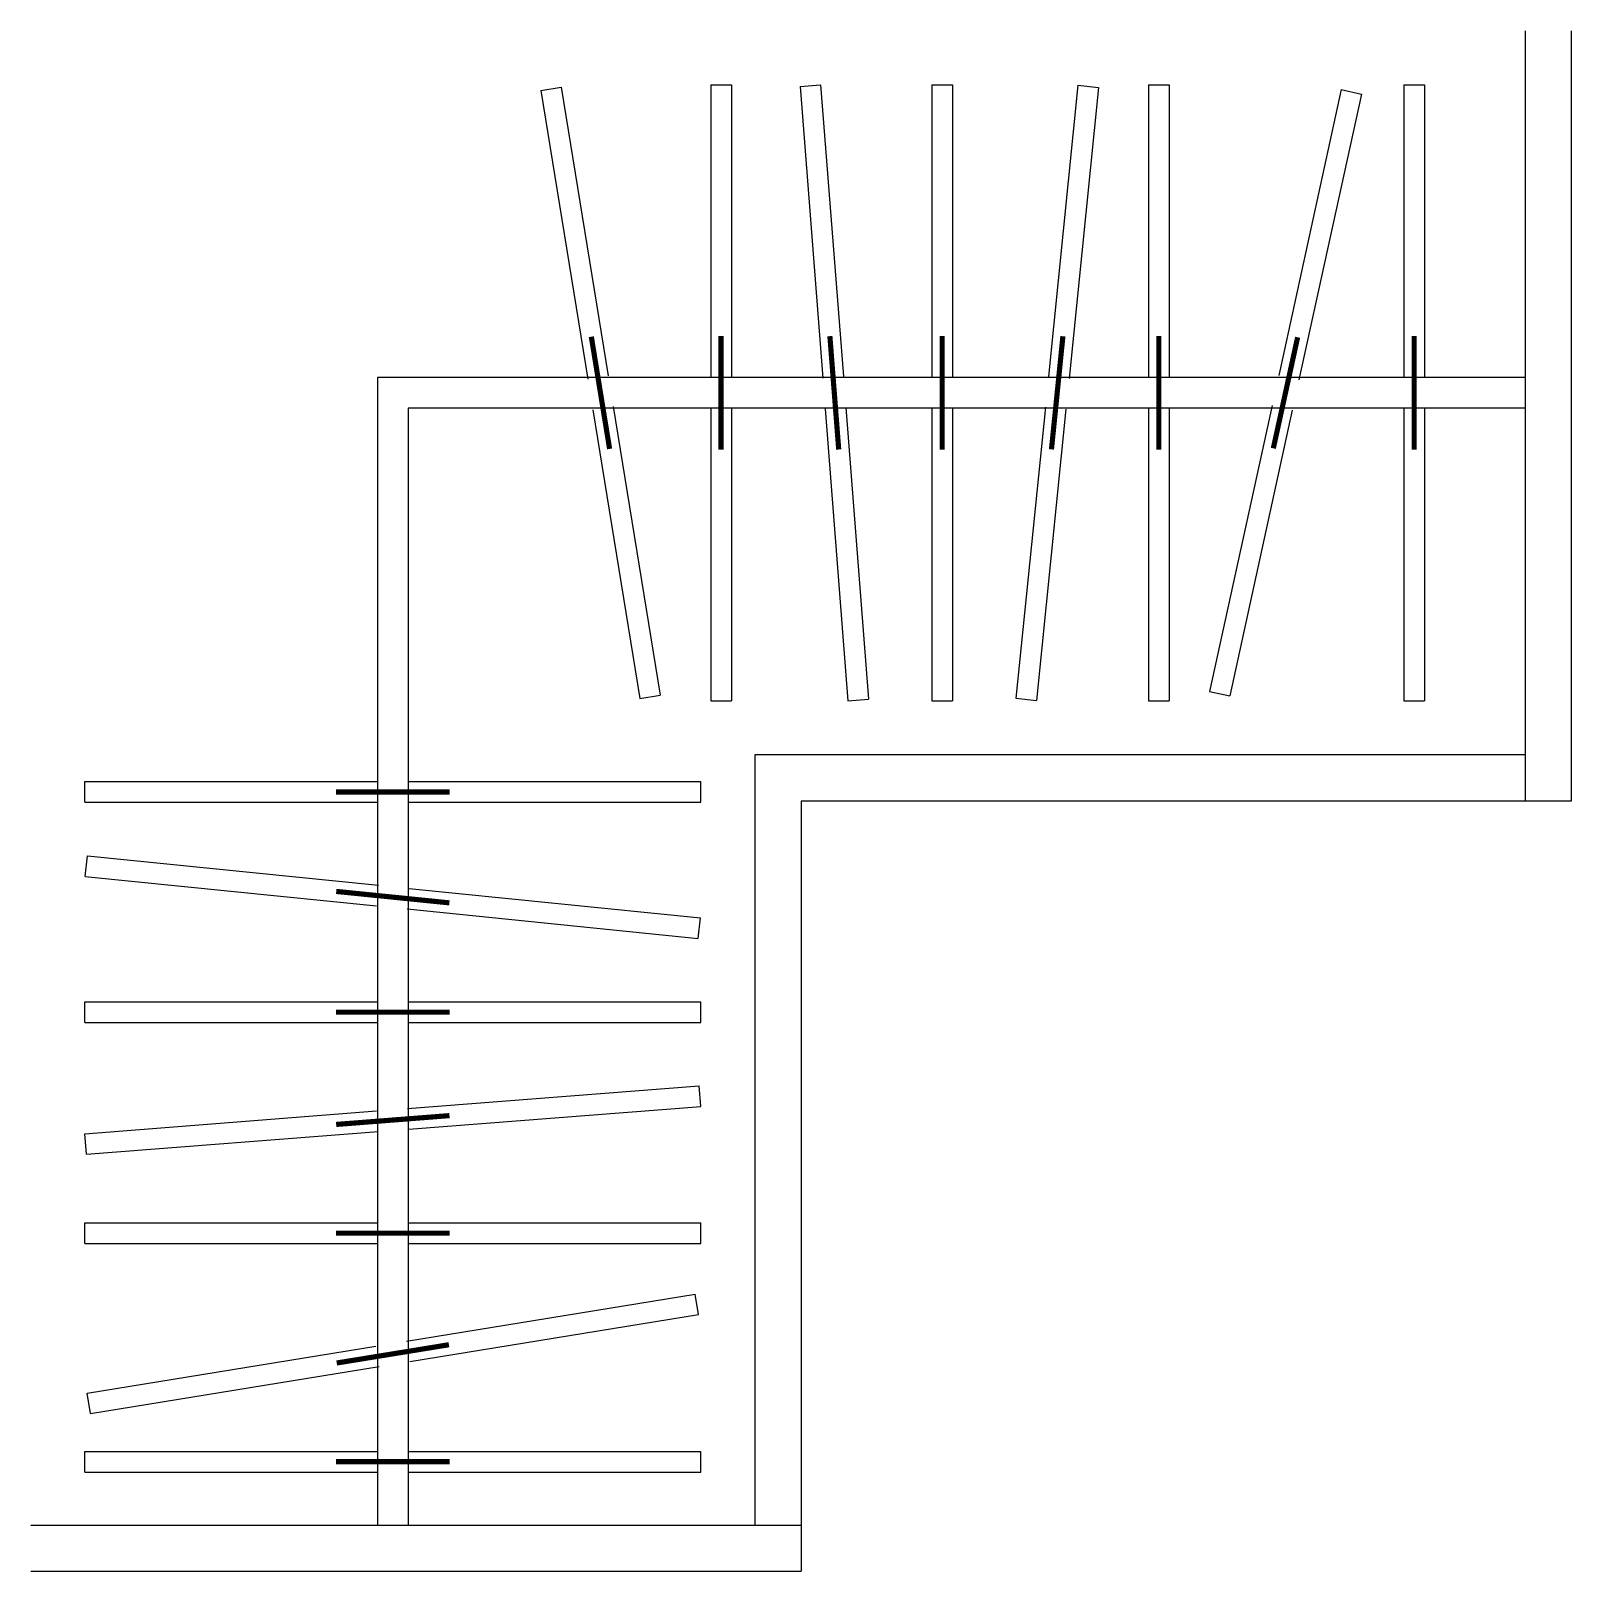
# Model space of a CAD drawing. Header units: millimetres. Extents: x -925.1 to -924.1, y 2724.43 to 2725.43.
import ezdxf

# ---------------------------------------------------------------- set-up
doc = ezdxf.new("R2010")
doc.units = ezdxf.units.MM
doc.header["$LTSCALE"] = 10
doc.layers.add('Móveis_armários', color=2, linetype='Continuous')

# ---------------------------------------------------------------- blocks, each defined once
blk = doc.blocks.new('cdn_cabide')
at = {"layer": 'Móveis_armários', "color": 1}
for p, q in [((-0.0067, 0.2), (-0.0067, 0.01)), ((-0.0067, 0.2), (0.0067, 0.2)), ((0.0067, 0.2), (0.0067, 0.01)), ((-0.0067, -0.01), (-0.0067, -0.2)), ((0.0067, -0.01), (0.0067, -0.2)), ((-0.0067, -0.2), (0.0067, -0.2))]:
    blk.add_line(p, q, dxfattribs=at)
at = {"layer": 'Móveis_armários', "color": 1, "const_width": 0.00335}
blk.add_lwpolyline([(0, 0.0369), (0, -0.0369)], dxfattribs=at)

msp = doc.modelspace()

# ---------------------------------------------------------------- linework, layer by layer
at = {"layer": 'Móveis_armários', "color": 1}
for p, q in [((-924.1275, 2725.4295), (-924.1275, 2724.9295)), ((-924.8725, 2725.2045), (-924.8725, 2724.4595)), ((-924.1275, 2725.2045), (-924.8725, 2725.2045)), ((-924.8525, 2725.1845), (-924.8525, 2724.4595)), ((-924.1275, 2725.1845), (-924.8525, 2725.1845)), ((-924.6275, 2724.9595), (-924.6275, 2724.4595)), ((-924.1275, 2724.9595), (-924.6275, 2724.9595)), ((-925.0975, 2724.4595), (-924.5975, 2724.4595))]:
    msp.add_line(p, q, dxfattribs=at)
at = {"layer": 'Móveis_armários'}
for p, q in [((-924.0975, 2725.4295), (-924.0975, 2724.9295)), ((-924.5975, 2724.9295), (-924.5975, 2724.4295)), ((-924.0975, 2724.9295), (-924.5975, 2724.9295)), ((-925.0975, 2724.4295), (-924.5975, 2724.4295))]:
    msp.add_line(p, q, dxfattribs=at)

# ---------------------------------------------------------------- block references
for p, rotation in [((-924.7277, 2725.1945), 9.25214734648855), ((-924.5759, 2725.1945), 4.457292020204664), ((-924.4312, 2725.1945), 354.2224271396678), ((-924.283, 2725.1945), 347.6512743147307), ((-924.8625, 2724.9354), 90), ((-924.8625, 2724.8671), 84.22242713966791), ((-924.8625, 2724.7924), 90), ((-924.8625, 2724.7224), 94.45729202020466), ((-924.8625, 2724.6489), 90), ((-924.8625, 2724.5706), 99.25214734648856), ((-924.8625, 2724.5006), 90)]:
    msp.add_blockref('cdn_cabide', p, dxfattribs=dict(at, rotation=rotation))
for p in [(-924.6494, 2725.1945), (-924.5059, 2725.1945), (-924.3652, 2725.1945), (-924.1995, 2725.1945)]:
    msp.add_blockref('cdn_cabide', p, dxfattribs=at)

doc.saveas('drawing.dxf')
